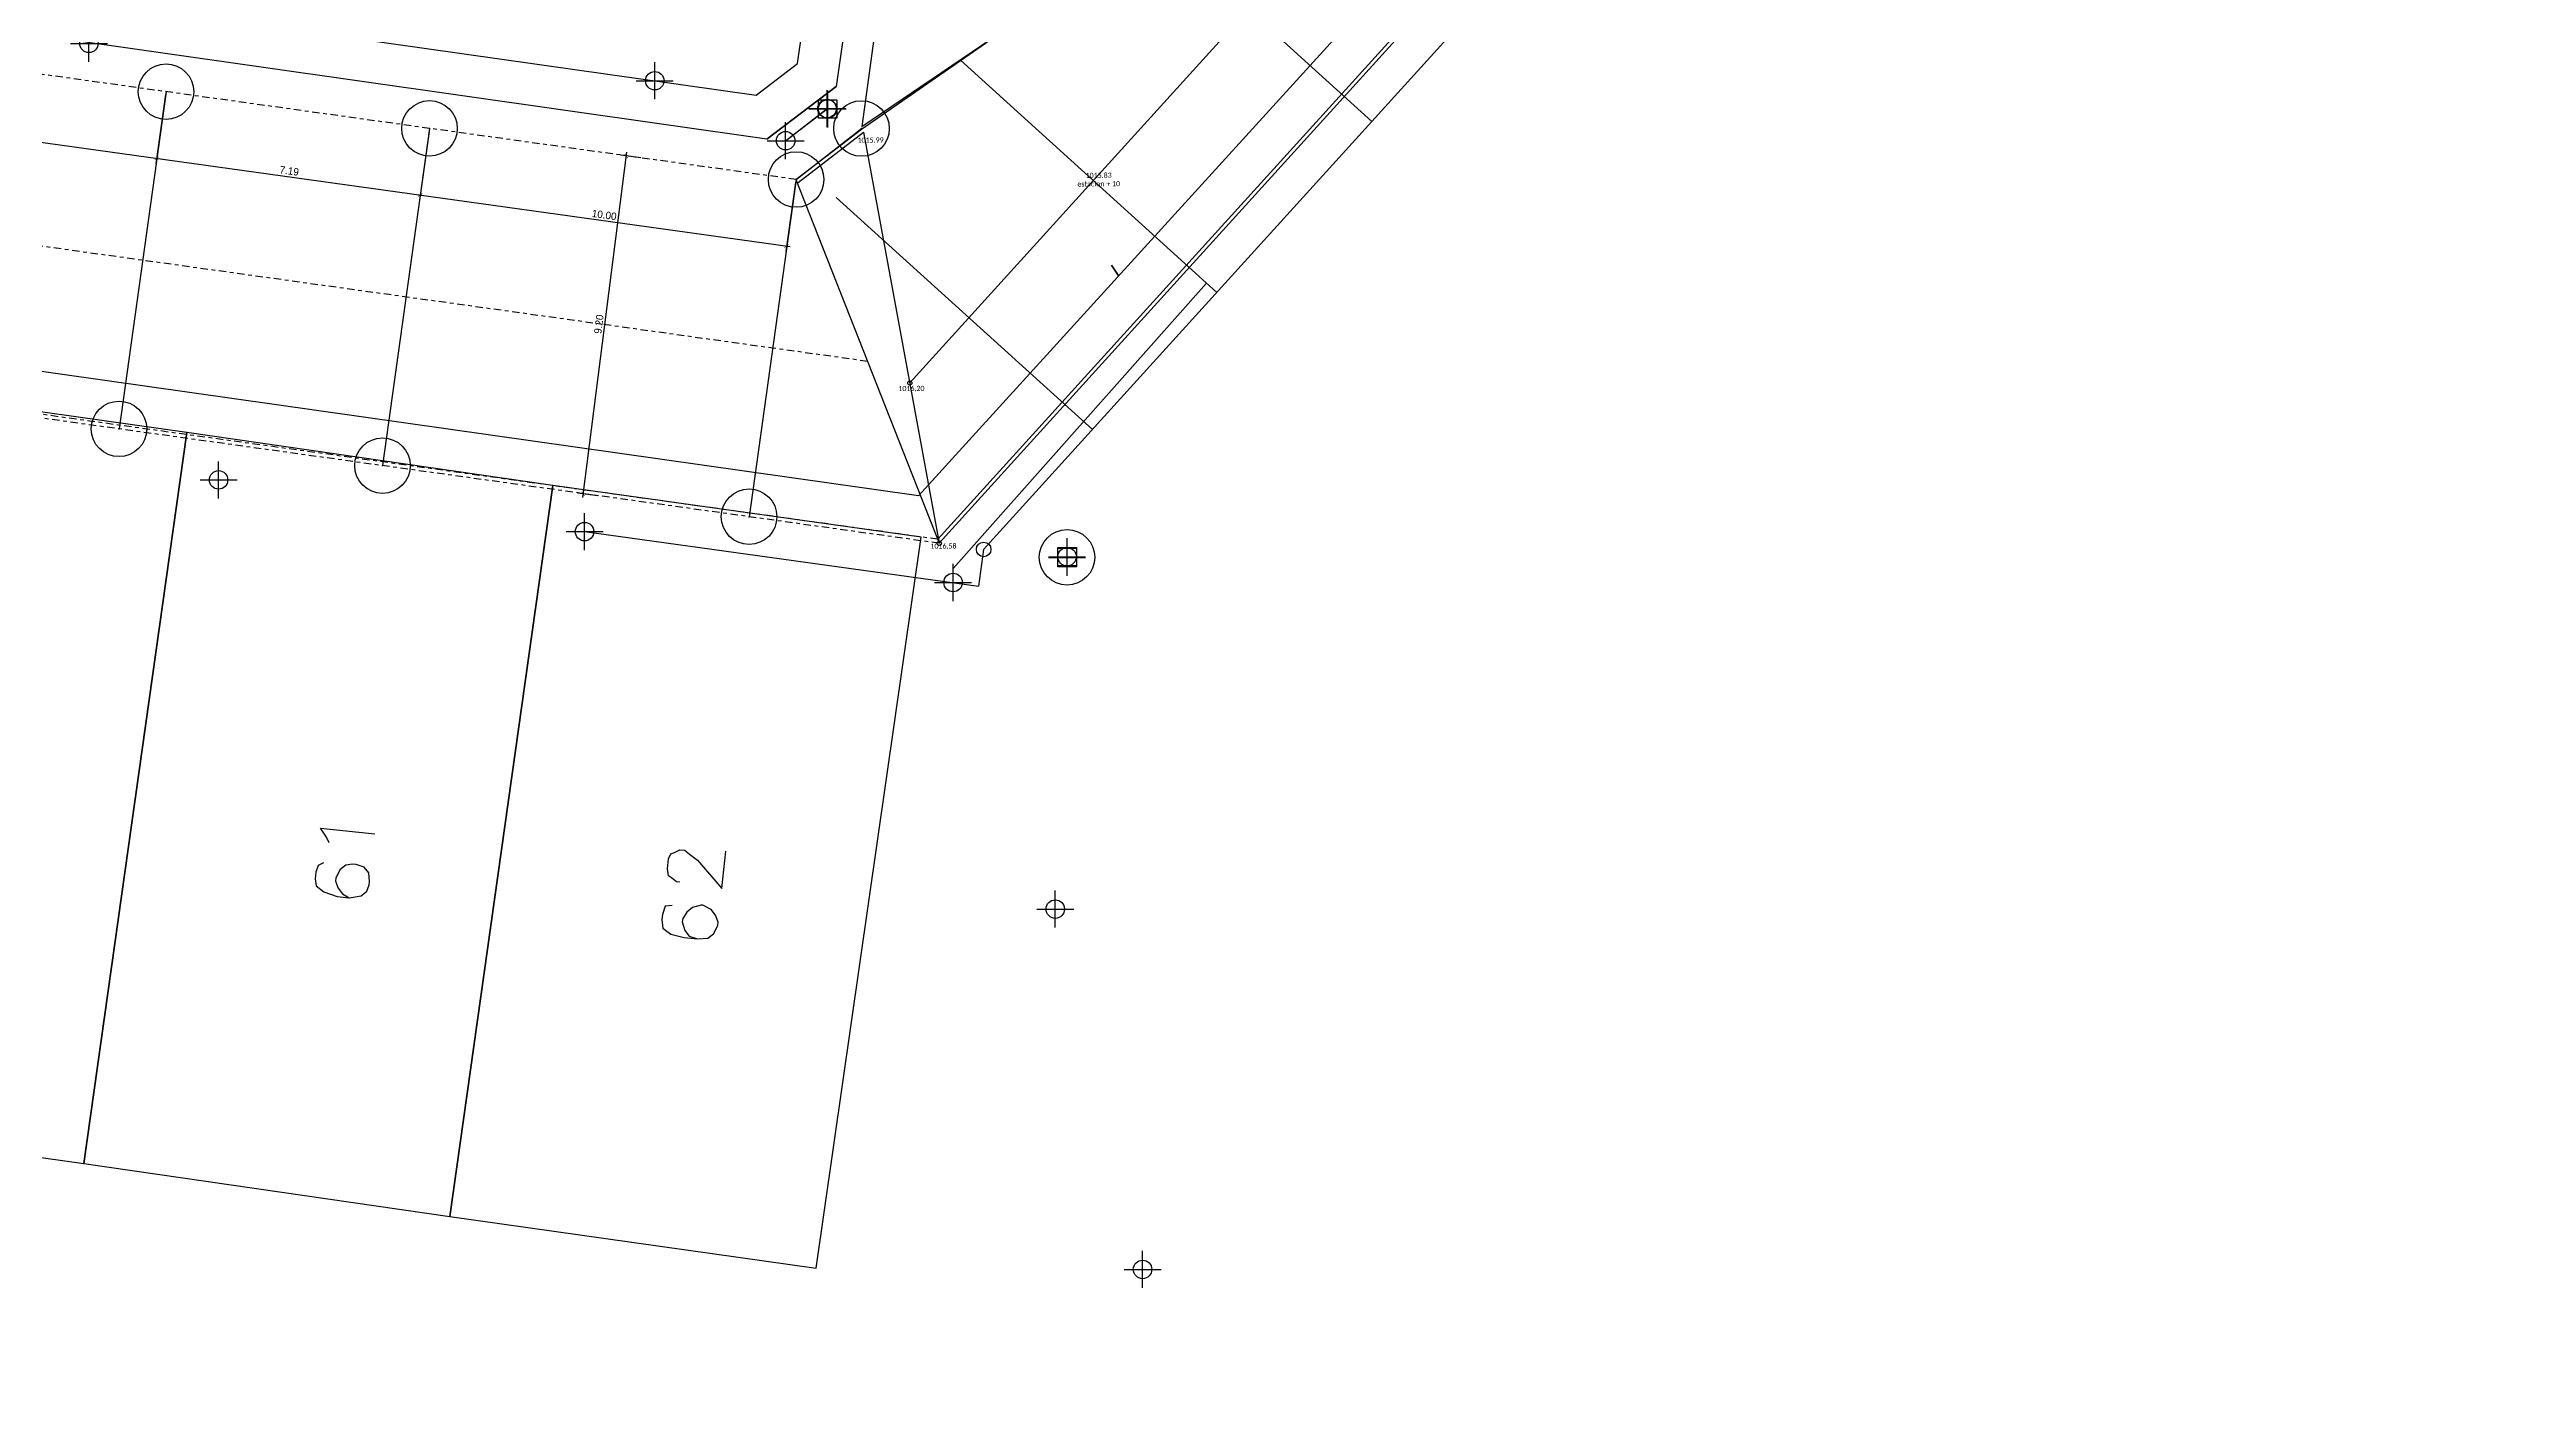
# Model space of a CAD drawing. Header units: metres. Extents: x -977055 to 805873, y -1033982 to 242021.
# Drawn here: x 796.9 to 863.8, y 727.7 to 763.9 of the extents above; entities that cross this region are included whole.
import ezdxf

# ---------------------------------------------------------------- set-up
doc = ezdxf.new("R2010")
doc.units = ezdxf.units.M
doc.header["$PDMODE"] = 32
doc.header["$PDSIZE"] = 1.5
doc.linetypes.add('CENTRO1', pattern=[0.44, 0.2, -0.08, 0.08, -0.08])
for name, color, linetype in [('12-CONDICIONES EXISTENTES', 2, 'Continuous'), ('C-ROAD-SAMP-TEXT', 11, 'Continuous'), ('linea 1', 1, 'Continuous'), ('LOTE 243', 6, 'Continuous'), ('puntos nov 7', 50, 'Continuous'), ('PUNTOS V', 4, 'Continuous'), ('V-NODE', 1, 'Continuous')]:
    doc.layers.add(name, color=color, linetype=linetype)
doc.layers.add('PDF2_area escolar', color=7, linetype='Continuous', true_color=0x989898)
doc.layers.add('PDF_Geometry', color=7, linetype='Continuous', true_color=0x797979)
doc.layers.get('PDF2_area escolar').off()
doc.styles.add('CITY2', font='stylu.ttf', dxfattribs={"height": 0.2})
doc.styles.get("Standard").update_dxf_attribs({"font": 'arial.ttf'})
doc.dimstyles.new('COTAS2', dxfattribs={"dimtxt": 0.02, "dimasz": 0.1, "dimexe": 0.15, "dimexo": 0.08, "dimgap": 0.05, "dimtad": 1, "dimzin": 0, "dimdsep": 46, "dimtxsty": 'CITY2', "dimblk": 'ARCHTICK', "dimcen": 1, "dimdle": 0.1, "dimclrd": 1, "dimclre": 1, "dimclrt": 2, "dimadec": 0, "dimazin": 0, "dimtfac": 1, "dimtofl": 0, "dimtmove": 0, "dimatfit": 3, "dimldrblk": 'ARCHTICK', "dimfxl": 0.18, "dimtolj": 1, "dimtzin": 0, "dimarcsym": 0})

# ---------------------------------------------------------------- blocks, each defined once
blk = doc.blocks.new('*U274')
at = {"color": 0, "linetype": 'ByBlock', "lineweight": -2, "transparency": 16777216}
for p, q in [((-1, 0), (1, 0)), ((0, -1), (0, 1))]:
    blk.add_line(p, q, dxfattribs=at)
blk.add_circle((0, 0), 0.5, dxfattribs=at)
blk = doc.blocks.new('*U526', base_point=(818.103, 762.166, 1016.569))
at = {"layer": 'V-NODE', "color": 50, "lineweight": -2, "xscale": 0.5, "yscale": 0.5, "zscale": 0.5}
blk.add_blockref('*U274', (818.103, 762.166, 1016.569), dxfattribs=at)
blk = doc.blocks.new('*U538', base_point=(824.05, 740.679, 1020.98))
at = {"layer": 'V-NODE', "color": 50, "lineweight": -2, "xscale": 0.5, "yscale": 0.5, "zscale": 0.5}
blk.add_blockref('*U274', (824.05, 740.679, 1020.98), dxfattribs=at)
blk = doc.blocks.new('*U541', base_point=(826.409, 730.942, 1023.18))
at = {"layer": 'V-NODE', "color": 50, "lineweight": -2, "xscale": 0.5, "yscale": 0.5, "zscale": 0.5}
blk.add_blockref('*U274', (826.409, 730.942, 1023.18), dxfattribs=at)
blk = doc.blocks.new('*U2242', base_point=(817.883, 762.306, 1016.681))
at = {"layer": 'V-NODE', "color": 50, "lineweight": -2, "xscale": 0.5, "yscale": 0.5, "zscale": 0.5}
blk.add_blockref('*U274', (817.883, 762.306, 1016.681), dxfattribs=at)
blk = doc.blocks.new('*U2245', base_point=(816.766, 761.44, 1016.699))
at = {"layer": 'V-NODE', "color": 50, "lineweight": -2, "xscale": 0.5, "yscale": 0.5, "zscale": 0.5}
blk.add_blockref('*U274', (816.766, 761.44, 1016.699), dxfattribs=at)
blk = doc.blocks.new('*U2248', base_point=(797.942, 764.07, 1014.729))
at = {"layer": 'V-NODE', "color": 50, "lineweight": -2, "xscale": 0.5, "yscale": 0.5, "zscale": 0.5}
blk.add_blockref('*U274', (797.942, 764.07, 1014.729), dxfattribs=at)
blk = doc.blocks.new('*U2266', base_point=(801.445, 752.275, 1016.263))
at = {"layer": 'V-NODE', "color": 50, "lineweight": -2, "xscale": 0.5, "yscale": 0.5, "zscale": 0.5}
blk.add_blockref('*U274', (801.445, 752.275, 1016.263), dxfattribs=at)
blk = doc.blocks.new('*U2269', base_point=(811.332, 750.877, 1017.348))
at = {"layer": 'V-NODE', "color": 50, "lineweight": -2, "xscale": 0.5, "yscale": 0.5, "zscale": 0.5}
blk.add_blockref('*U274', (811.332, 750.877, 1017.348), dxfattribs=at)
blk = doc.blocks.new('*U2272', base_point=(821.289, 749.503, 1019.154))
at = {"layer": 'V-NODE', "color": 50, "lineweight": -2, "xscale": 0.5, "yscale": 0.5, "zscale": 0.5}
blk.add_blockref('*U274', (821.289, 749.503, 1019.154), dxfattribs=at)
blk = doc.blocks.new('*U2295')
at = {"color": 0, "linetype": 'ByBlock', "lineweight": -2, "transparency": 16777216}
for p, q in [((-1, 0), (1, 0)), ((0, -1), (0, 1))]:
    blk.add_line(p, q, dxfattribs=at)
blk.add_circle((0, 0), 0.5, dxfattribs=at)
blk = doc.blocks.new('*U2370', base_point=(824.37, 750.2, 1016.86))
at = {"layer": 'V-NODE', "color": 1, "lineweight": -2, "xscale": 0.5, "yscale": 0.5, "zscale": 0.5}
blk.add_blockref('*U2295', (824.37, 750.2, 1016.86), dxfattribs=at)
blk = doc.blocks.new('*U2373', base_point=(817.901, 762.298, 1016.683))
at = {"layer": 'V-NODE', "color": 1, "lineweight": -2, "xscale": 0.5, "yscale": 0.5, "zscale": 0.5}
blk.add_blockref('*U2295', (817.901, 762.298, 1016.683), dxfattribs=at)
blk = doc.blocks.new('*U2498')
at = {"color": 0, "linetype": 'ByBlock', "lineweight": -2, "transparency": 16777216}
for p, q in [((-1, 0), (1, 0)), ((0, -1), (0, 1))]:
    blk.add_line(p, q, dxfattribs=at)
blk.add_lwpolyline([(-0.5, -0.5), (-0.5, 0.5), (0.5, 0.5), (0.5, -0.5)], close=True, dxfattribs=at)
blk = doc.blocks.new('*U2573', base_point=(824.37, 750.2, 1016.86))
at = {"layer": 'V-NODE', "color": 130, "lineweight": -2, "xscale": 0.5, "yscale": 0.5, "zscale": 0.5}
blk.add_blockref('*U2498', (824.37, 750.2, 1016.86), dxfattribs=at)
blk = doc.blocks.new('*U2576', base_point=(824.37, 750.18, 1017.379))
at = {"layer": 'V-NODE', "color": 130, "lineweight": -2, "xscale": 0.5, "yscale": 0.5, "zscale": 0.5}
blk.add_blockref('*U2498', (824.37, 750.18, 1017.379), dxfattribs=at)
blk = doc.blocks.new('*U2579', base_point=(817.901, 762.298, 1016.683))
at = {"layer": 'V-NODE', "color": 130, "lineweight": -2, "xscale": 0.5, "yscale": 0.5, "zscale": 0.5}
blk.add_blockref('*U2498', (817.901, 762.298, 1016.683), dxfattribs=at)
blk = doc.blocks.new('base')
at = {"layer": 'PDF_Geometry', "lineweight": 25, "extrusion": (-0.000787417, 0.063364, 0.99799), "elevation": 0.026}
for points in [[(-314.355, -197.288), (-299.601, -195.681), (-292.744, -194.188), (-282.663, -192.111), (-274.476, -190.361), (-258.037, -185.154), (-248.029, -180.61), (-240.539, -177.71), (-228.643, -174.042), (-222.733, -172.714), (-217.384, -171.04), (-209.935, -169.248), (-202.16, -164.759), (-196.196, -160.284), (-195.073, -159.817), (-178.095, -157.457), (-154.298, -156.614), (-136.667, -154.611), (-124.436, -153.164), (-118.066, -151.474), (-100.79, -146.646), (-80.955, -140.967), (-73.385, -139.328), (-61.694, -135.822), (-40.504, -131.604), (-37.727, -130.872), (-17.661, -129.441), (1.311, -127.461), (21.092, -124.929), (41.006, -122.83), (47.376, -123.458), (63.592, -123.186), (81.402, -124.312), (85.639, -96.072), (88.705, -66.393), (92.811, -40.781), (97.16, -22.386), (100.596, -1.562), (102.483, 8.32), (109.691, 37.361), (117.528, 76.62), (126.217, 115.638), (131.513, 149.592), (134.682, 173.973), (136.916, 195.591), (139.956, 229.678), (141.558, 250.676), (142.614, 271.37), (143.252, 283.21), (147.066, 312.938), (152.58, 355.631), (153.554, 396.042), (150.869, 418.02), (151.777, 438.639), (150.959, 458.028), (151.777, 438.639), (150.869, 418.02), (153.554, 396.042), (152.58, 355.631), (147.066, 312.938), (143.252, 283.21), (142.614, 271.37), (141.558, 250.676), (139.956, 229.678), (136.916, 195.591), (134.682, 173.973), (131.513, 149.592), (126.217, 115.638), (117.528, 76.62), (109.691, 37.361), (102.483, 8.32), (100.596, -1.562), (97.16, -22.386), (92.811, -40.781), (88.705, -66.393), (85.639, -96.072), (81.402, -124.312), (63.592, -123.186), (47.376, -123.458), (41.006, -122.83), (21.092, -124.929), (1.311, -127.461), (-17.661, -129.441), (-37.727, -130.872), (-40.504, -131.604), (-61.694, -135.822), (-73.385, -139.328), (-80.955, -140.967), (-100.79, -146.646), (-118.066, -151.474), (-124.436, -153.164), (-136.667, -154.611), (-154.298, -156.614), (-178.095, -157.457), (-195.073, -159.817), (-196.196, -160.284), (-202.16, -164.759), (-209.935, -169.248), (-217.384, -171.04), (-222.733, -172.714), (-228.643, -174.042), (-240.539, -177.71), (-248.029, -180.61), (-258.037, -185.154), (-274.476, -190.361), (-282.663, -192.111), (-292.744, -194.188), (-299.601, -195.681), (-314.355, -197.288), (-312.178, -178.446), (-309.146, -157.898), (-306.876, -132.899), (-305.823, -118.002), (-298.643, -78.802), (-291.055, -45.077), (-282.252, -15.116), (-275.645, 10.473), (-270.319, 33.898), (-263.825, 63.164), (-258.15, 86.408), (-284.424, 123.888)], [(129.33, 446.993), (130.719, 376.627), (119.722, 267.265), (72.738, -35.348), (74.134, -37.232), (92.979, -40.152)], [(91.093, 128.17), (91.733, 128.093), (92.016, 130.053), (91.376, 130.13), (91.093, 128.17), (89.215, 126.819), (50.746, 132.753), (49.396, 134.631), (67.752, 253.123), (69.636, 254.519), (108.099, 248.54), (109.45, 246.662)], [(8.56, 202.894), (65.659, 264.226), (104.99, 258.143), (106.869, 259.493), (108.306, 268.733), (119.228, 377.084), (117.811, 447.545)], [(69.636, 254.519), (67.752, 253.123)], [(81.698, 273.423), (81.773, 273.274), (81.928, 273.024), (80.466, 273.2)], [(72.242, 274.608), (72.334, 274.597), (72.46, 274.489), (72.546, 274.433), (72.569, 274.244), (72.536, 273.97), (72.474, 273.838), (72.377, 273.804), (72.229, 273.729), (72.092, 273.745), (71.966, 273.853), (71.754, 274.018), (71.105, 274.792), (70.984, 273.786)], [(81.856, 273.96), (82.004, 274.035), (82.071, 274.212), (82.094, 274.395), (82.07, 274.583), (81.858, 274.748), (81.503, 274.884), (81.183, 274.922), (80.852, 274.869), (80.699, 274.749), (80.631, 274.571), (80.62, 274.48), (80.638, 274.246), (80.759, 274.092), (80.982, 274.019), (81.073, 274.008), (81.261, 274.032), (81.415, 274.152), (81.534, 274.37), (81.545, 274.461), (81.476, 274.655), (81.355, 274.809), (81.183, 274.922)], [(72.456, 275.232), (72.645, 275.255), (72.718, 275.478), (72.735, 275.615), (72.716, 275.849), (72.504, 276.014), (72.144, 276.104), (71.779, 276.148), (71.499, 276.135), (71.345, 276.015), (71.226, 275.797), (71.215, 275.706), (71.285, 275.512), (71.405, 275.358), (71.623, 275.239), (71.668, 275.234), (71.908, 275.298), (72.062, 275.418), (72.175, 275.59), (72.186, 275.681), (72.122, 275.921), (72.002, 276.075), (71.779, 276.148)]]:
    blk.add_lwpolyline(points, dxfattribs=at)
for points in [[(68.789, 252.488), (67.395, 243.614), (87.15, 240.538), (88.71, 250.412), (69.91, 253.327)], [(98.364, 280.503), (88.438, 282.024), (85.408, 262.264), (95.288, 260.749)], [(88.438, 282.024), (78.564, 283.584), (75.534, 263.825), (85.408, 262.264)], [(78.564, 283.584), (68.684, 285.099), (65.608, 265.345), (75.534, 263.825)]]:
    blk.add_lwpolyline(points, close=True, dxfattribs=at)
at = {"layer": 'PDF_Geometry', "color": 4, "lineweight": 40, "extrusion": (-0.000787417, 0.063364, 0.99799), "elevation": 0.026}
blk.add_lwpolyline([(60.174, 258.348), (60.37, 258.047)], dxfattribs=at)
blk = doc.blocks.new('_ArchTick')
at = {"color": 0, "linetype": 'ByBlock', "const_width": 0.15}
blk.add_lwpolyline([(-0.5, -0.5), (0.5, 0.5)], dxfattribs=at)
blk = doc.blocks.new('*D3279')
at = {"layer": 'Defpoints', "color": 0, "transparency": 16777216}
for p in [(792.906, 763.757, 1014.374), (800.025, 762.765, 1013.081), (799.774, 760.965)]:
    blk.add_point(p, dxfattribs=at)
at = {"layer": 'PUNTOS V', "color": 1, "linetype": 'Continuous', "lineweight": -2, "transparency": 16777216}
for p, q in [((792.895, 763.678), (792.634, 761.809)), ((800.014, 762.686), (799.753, 760.816))]:
    blk.add_line(p, q, dxfattribs=at)
at = {"layer": 'PUNTOS V', "color": 1, "lineweight": -2, "transparency": 16777216}
blk.add_line((792.556, 761.971), (799.873, 760.951), dxfattribs=at)
at = {"layer": 'PUNTOS V', "color": 1, "lineweight": -2, "transparency": 16777216, "xscale": 0.1, "yscale": 0.1, "zscale": 0.1}
for p, rotation in [((792.655, 761.957), 172.0642173742876), ((799.774, 760.965), 352.0642173742876)]:
    blk.add_blockref('_ArchTick', p, dxfattribs=dict(at, rotation=rotation))
at = {"layer": 'PUNTOS V', "color": 2, "transparency": 16777216, "insert": (796.236, 761.617), "char_height": 0.2, "attachment_point": 5, "rotation": 352.06422, "style": 'CITY2'}
blk.add_mtext('\\A1;7.19', dxfattribs=at)
blk = doc.blocks.new('*D3280')
at = {"layer": 'Defpoints', "color": 0, "transparency": 16777216}
for p in [(800.025, 762.765, 1013.081), (807.144, 761.773, 1013.081), (806.893, 759.972)]:
    blk.add_point(p, dxfattribs=at)
at = {"layer": 'PUNTOS V', "color": 1, "linetype": 'Continuous', "lineweight": -2, "transparency": 16777216}
for p, q in [((800.014, 762.686), (799.753, 760.816)), ((807.133, 761.693), (806.872, 759.824))]:
    blk.add_line(p, q, dxfattribs=at)
at = {"layer": 'PUNTOS V', "color": 1, "lineweight": -2, "transparency": 16777216}
blk.add_line((799.675, 760.979), (806.992, 759.959), dxfattribs=at)
at = {"layer": 'PUNTOS V', "color": 1, "lineweight": -2, "transparency": 16777216, "xscale": 0.1, "yscale": 0.1, "zscale": 0.1}
for p, rotation in [((799.774, 760.965), 172.0642173742876), ((806.893, 759.972), 352.0642173742876)]:
    blk.add_blockref('_ArchTick', p, dxfattribs=dict(at, rotation=rotation))
at = {"layer": 'PUNTOS V', "color": 2, "transparency": 16777216, "insert": (803.355, 760.624), "char_height": 0.2, "attachment_point": 5, "rotation": 352.06422, "style": 'CITY2'}
blk.add_mtext('\\A1;7.19', dxfattribs=at)
blk = doc.blocks.new('*D3281')
at = {"layer": 'Defpoints', "color": 0, "transparency": 16777216}
for p in [(807.144, 761.773, 1013.081), (817.044, 760.392, 1016.699), (816.793, 758.592)]:
    blk.add_point(p, dxfattribs=at)
at = {"layer": 'PUNTOS V', "color": 1, "linetype": 'Continuous', "lineweight": -2, "transparency": 16777216}
for p, q in [((807.133, 761.693), (806.872, 759.824)), ((817.033, 760.313), (816.772, 758.444))]:
    blk.add_line(p, q, dxfattribs=at)
at = {"layer": 'PUNTOS V', "color": 1, "lineweight": -2, "transparency": 16777216}
blk.add_line((806.794, 759.986), (816.892, 758.578), dxfattribs=at)
at = {"layer": 'PUNTOS V', "color": 1, "lineweight": -2, "transparency": 16777216, "xscale": 0.1, "yscale": 0.1, "zscale": 0.1}
for p, rotation in [((806.893, 759.972), 172.0642173742876), ((816.793, 758.592), 352.0642173742876)]:
    blk.add_blockref('_ArchTick', p, dxfattribs=dict(at, rotation=rotation))
at = {"layer": 'PUNTOS V', "color": 2, "transparency": 16777216, "insert": (811.864, 759.434), "char_height": 0.2, "attachment_point": 5, "rotation": 352.06422, "style": 'CITY2'}
blk.add_mtext('\\A1;10.00', dxfattribs=at)
blk = doc.blocks.new('*D3981')
at = {"layer": '12-CONDICIONES EXISTENTES', "color": 1, "lineweight": -2, "transparency": 16777216}
blk.add_line((812.467, 761.126), (811.277, 751.801), dxfattribs=at)
at = {"layer": '12-CONDICIONES EXISTENTES', "color": 1, "linetype": 'Continuous', "lineweight": -2, "transparency": 16777216}
for p, q in [((812.855, 760.975), (812.305, 761.046)), ((811.69, 751.849), (811.141, 751.919))]:
    blk.add_line(p, q, dxfattribs=at)
at = {"layer": 'Defpoints', "color": 0, "transparency": 16777216}
for p in [(812.934, 760.965, 1013.081), (811.29, 751.9), (811.77, 751.839, 1013.081)]:
    blk.add_point(p, dxfattribs=at)
at = {"layer": '12-CONDICIONES EXISTENTES', "color": 1, "lineweight": -2, "transparency": 16777216, "xscale": 0.1, "yscale": 0.1, "zscale": 0.1}
for p, rotation in [((812.454, 761.027), 82.72790409272868), ((811.29, 751.9), 262.7279040927287)]:
    blk.add_blockref('_ArchTick', p, dxfattribs=dict(at, rotation=rotation))
at = {"layer": '12-CONDICIONES EXISTENTES', "color": 2, "transparency": 16777216, "insert": (811.719, 756.483), "char_height": 0.2, "attachment_point": 5, "rotation": 82.7279, "style": 'CITY2'}
blk.add_mtext('\\A1;9.20', dxfattribs=at)

msp = doc.modelspace()

# ---------------------------------------------------------------- linework, layer by layer
at = {"color": 1, "elevation": 2022.29234}
msp.add_lwpolyline([(826.85026, 767.27004), (874.73821, 1114.15611), (868.36224, 1120.78784), (818.82259, 761.82294), (826.85026, 767.27004)], dxfattribs=at)
at = {"layer": '12-CONDICIONES EXISTENTES', "color": 1}
msp.add_line((822.11528, 750.39659, 1007.297), (821.97883, 749.40781, 1017.348), dxfattribs=at)
for points, elevation in [([(826.29758, 767.67448), (832.60088, 761.95744)], 1007.297), ([(818.81181, 761.75049), (826.74925, 767.26483)], 1011.104), ([(821.49282, 763.61305), (828.41121, 757.33813)], 2014.594), ([(818.87273, 761.67118), (820.91676, 750.56366)], 1016.699), ([(817.04388, 760.39249), (820.91676, 750.56366)], 1016.699), ([(818.13372, 759.90949), (825.0521, 753.63457)], 2014.594), ([(828.13714, 757.58671), (821.289, 749.8829)], 2014.594)]:
    msp.add_lwpolyline(points, dxfattribs=dict(at, elevation=elevation))
for centre, radius in [((820.11976, 754.89465, 1007.297), 0.05547), ((820.91676, 750.56366, 1007.297), 0.05796), ((822.11528, 750.39659, 1007.297), 0.19726)]:
    msp.add_circle(centre, radius, dxfattribs=at)
at = {"layer": 'linea 1', "linetype": 'CENTRO1', "elevation": 1013.081}
for points in [[(817.04812, 760.3919), (776.10142, 766.09979)], [(818.98032, 755.47808), (775.46633, 761.54384)], [(820.91676, 750.56366), (774.83124, 756.9879)], [(820.87821, 750.67), (774.84504, 757.08694)]]:
    msp.add_lwpolyline(points, dxfattribs=at)
at = {"layer": 'linea 1'}
for p in [(800.02492, 762.7649, 1013.081), (807.14388, 761.77253, 1013.081), (805.8737, 752.66064, 1013.081), (815.77793, 751.28, 1013.081)]:
    msp.add_point(p, dxfattribs=at)
at = {"layer": 'LOTE 243'}
for points, elevation in [([(820.11976, 754.89465), (876.15051, 816.67107)], 1007.297), ([(820.87821, 750.67), (878.42319, 814.11594)], 1007.297), ([(820.91676, 750.56366), (878.57126, 814.13034)], 1007.297), ([(822.11528, 750.39659), (879.23221, 813.37058)], 1007.297), ([(811.332, 750.877), (821.97883, 749.40781)], 1017.348)]:
    msp.add_lwpolyline(points, dxfattribs=dict(at, elevation=elevation))
at = {"layer": 'puntos nov 7', "elevation": 1013.081}
for points in [[(816.766, 761.44), (817.883, 762.311)], [(817.04812, 760.3919), (818.81442, 761.76921)]]:
    msp.add_lwpolyline(points, dxfattribs=at)
at = {"layer": 'puntos nov 7'}
for p in [(818.81442, 761.76921, 1013.081), (817.04812, 760.3919, 1015.058), (824.3679, 750.18355, 1011.104)]:
    msp.add_point(p, dxfattribs=at)
at = {"layer": 'PUNTOS V', "color": 1}
for points, elevation in [([(800.02492, 762.7649), (798.75474, 753.65301)], 1013.081), ([(816.766, 761.44), (817.883, 762.298)], 1016.699), ([(807.14388, 761.77253), (805.8737, 752.66064)], 1013.081), ([(817.04388, 760.39249), (818.81181, 761.75049)], 1016.699), ([(817.1048, 760.31319), (818.87273, 761.67118)], 1016.699), ([(817.04812, 760.3919), (815.77793, 751.28)], 1013.081)]:
    msp.add_lwpolyline(points, dxfattribs=dict(at, elevation=elevation))
msp.add_point((798.75474, 753.65301, 1013.081), dxfattribs=at)

# ---------------------------------------------------------------- block references
at = {"layer": 'PDF2_area escolar'}
msp.add_blockref('base', (882.736, 1016.336, 999.038), dxfattribs=at)
at = {"layer": 'puntos nov 7'}
for name, p in [('*U2248', (797.942, 764.07, 1014.729)), ('*U526', (813.22989, 763.06042, 1015.0897)), ('*U2242', (817.883, 762.306, 1016.681)), ('*U2245', (816.766, 761.44, 1016.699)), ('*U2266', (801.445, 752.275, 1016.263)), ('*U2269', (811.332, 750.877, 1017.348)), ('*U2272', (821.289, 749.503, 1019.154)), ('*U538', (824.05, 740.679, 1020.98)), ('*U541', (826.409, 730.942, 1023.18))]:
    msp.add_blockref(name, p, dxfattribs=at)
at = {"layer": 'V-NODE'}
for name, p in [('*U2373', (817.901, 762.298, 1016.683)), ('*U2579', (817.901, 762.298, 1016.683)), ('*U2370', (824.37, 750.2, 1016.86)), ('*U2573', (824.37, 750.2, 1016.86)), ('*U2576', (824.37, 750.18, 1017.379))]:
    msp.add_blockref(name, p, dxfattribs=at)

# ---------------------------------------------------------------- texts
at = {"layer": 'C-ROAD-SAMP-TEXT', "color": 11, "linetype": 'Continuous', "lineweight": -3, "char_height": 0.15, "attachment_point": 8, "rotation": 0.5711077}
for s, insert in [('{\\fCalibri|b0|i0|c0|p34;\\H0.91667x;\\C2;1015.99}', (819.06124, 761.38555)), ('{\\fCalibri|b0|i0|c0|p34;\\H0.91667x;\\C256;1015.83\\Pestacion + 10}', (825.22509, 760.20488, 2014.594)), ('{\\fCalibri|b0|i0|c0|p34;\\H0.91667x;\\C2;1016,20}', (820.16484, 754.6497, 1016.699)), ('{\\fCalibri|b0|i0|c0|p34;\\H0.91667x;\\C2;1016,58}', (821.03023, 750.3917))]:
    msp.add_mtext(s, dxfattribs=dict(at, insert=insert))

# ---------------------------------------------------------------- dimensions: what is measured, and where the dimension line sits
at = {"layer": '12-CONDICIONES EXISTENTES', "color": 1}
dim = msp.add_aligned_dim(p1=(812.93428, 760.96536, 1013.081), p2=(811.76965, 751.83875, 1013.081), distance=-0.48392, dimstyle='COTAS2', dxfattribs=at)
dim.commit()
dim.dimension.update_dxf_attribs({"geometry": '*D3981', "text_midpoint": (811.71915, 756.48281)})
at = {"layer": 'PUNTOS V', "color": 1}
for base, p1, p2, picture, middle in [((799.77397, 760.96471), (792.90596, 763.75727, 1014.374), (800.02492, 762.7649, 1013.081), '*D3279', (796.23619, 761.61656)), ((806.89294, 759.97234), (800.02492, 762.7649, 1013.081), (807.14388, 761.77253, 1013.081), '*D3280', (803.35516, 760.62419)), ((816.79294, 758.5923), (807.14388, 761.77253, 1013.081), (817.04388, 760.39249, 1016.699), '*D3281', (811.86414, 759.43443))]:
    dim = msp.add_linear_dim(base=base, p1=p1, p2=p2, angle=172.0642174, dimstyle='COTAS2', override={"dimtmove": 1}, dxfattribs=at)
    dim.commit()
    dim.dimension.update_dxf_attribs({"geometry": picture, "text_midpoint": middle})

doc.saveas('drawing.dxf')
